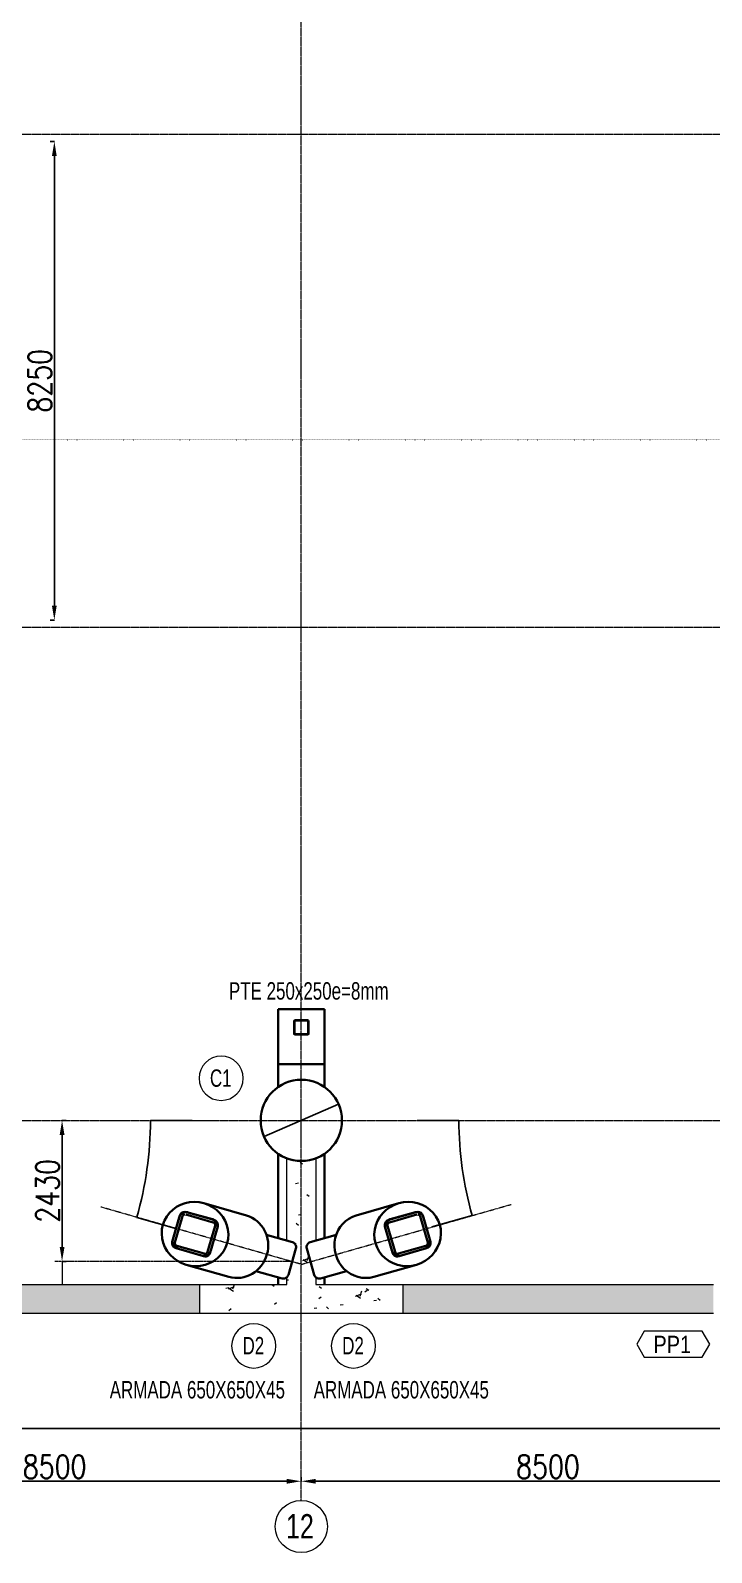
# Model space of a CAD drawing. Header units: metres. Extents: x -5444 to 112500, y -2287 to 89414.
# Drawn here: x 59012 to 70748, y -2001 to 24238 of the extents above; entities that cross this region are included whole.
import ezdxf

# ---------------------------------------------------------------- set-up
doc = ezdxf.new("R2010")
doc.units = ezdxf.units.M
doc.header["$LTSCALE"] = 10
for name, pattern in [('Dot', [0.714375, 0, -0.714375]), ('Grid Line', [3.33375, 1.905, -0.47625, 0.47625, -0.47625]), ('Hidden 0_75', [0.225, 0.1125, -0.1125])]:
    doc.linetypes.add(name, pattern=pattern)
doc.layers.add('COTAS', color=8, linetype='Continuous')
for name, color, linetype, lineweight in [('E_CIMENTACION-1', 254, 'Continuous', 18), ('E_CIMENTACION-2', 253, 'Continuous', 18), ('E_COLUMNAS-1', 4, 'Continuous', 35), ('E_DETALLES-1', 7, 'Hidden 0_75', 9), ('E_DIM', 2, 'Continuous', 9), ('E_DIM-1', 2, 'Continuous', 18), ('E_EJES', 8, 'Continuous', 9), ('E_EJES-1', 8, 'Grid Line', 9), ('E_MUROS-1', 10, 'Continuous', 18), ('E_MUROS-2', 253, 'Continuous', 18), ('E_TEXTO', 3, 'Continuous', 9), ('E_TEXTO-1', 3, 'Dot', 9)]:
    doc.layers.add(name, color=color, linetype=linetype, lineweight=lineweight)
doc.styles.add('Arial Narrow', font='', dxfattribs={"width": 0.85, "height": 0.3})
doc.styles.add('Arial Narrow_1', font='', dxfattribs={"height": 0.3})
doc.styles.add('CNI_COTAS', font='romans.shx', dxfattribs={"width": 0.8})
doc.styles.add('Swis721 LtCn BT', font='swisscl.ttf', dxfattribs={"height": 0.42})
doc.styles.add('Yu Gothic UI Light', font='Yu Gothic UI Light.ttf', dxfattribs={"height": 0.225})
doc.styles.get('Arial Narrow').set_extended_font_data('Arial Narrow')
doc.styles.get('Arial Narrow_1').set_extended_font_data('Arial Narrow')
doc.dimstyles.new('1.5', dxfattribs={"dimscale": 0, "dimtxt": 400, "dimasz": 250, "dimexe": 4, "dimexo": 4, "dimgap": 50, "dimtad": 1, "dimdec": 0, "dimzin": 4, "dimdsep": 46, "dimtxsty": 'CNI_COTAS', "dimcen": 0, "dimclrd": 256, "dimclrt": 3, "dimadec": 0, "dimazin": 0, "dimtfac": 1, "dimtdec": 0, "dimtmove": 2, "dimatfit": 0, "dimfxl": 0.05, "dimtolj": 1, "dimtzin": 0, "dimarcsym": 0})
doc.dimstyles.new('CNI_COTAS_1', dxfattribs={"dimscale": 0.3048, "dimtxt": 0.235657, "dimasz": 0.492126, "dimexe": 0.246063, "dimexo": 0.0625, "dimgap": 0.049213, "dimtad": 1, "dimrnd": 0.01, "dimzin": 0, "dimdsep": 46, "dimtxsty": 'Yu Gothic UI Light', "dimblk1": 'OPEN30', "dimblk2": 'OPEN30', "dimsah": 1, "dimcen": 0.09, "dimdle": 0.246063, "dimazin": 0, "dimtfac": 1, "dimtdec": 4, "dimtix": 1, "dimtmove": 2, "dimatfit": 3, "dimfxl": 0.246063, "dimfxlon": 1, "dimtvp": 1, "dimtolj": 1, "dimtzin": 0, "dimlwd": 18, "dimlwe": 18, "dimarcsym": 2})
doc.dimstyles.new('CNI_COTAS_DIAMETRO_1', dxfattribs={"dimscale": 0.3048, "dimtxt": 0.235657, "dimasz": 0.984252, "dimexe": 1.181102, "dimexo": 0, "dimgap": 0.738189, "dimtad": 1, "dimjust": 3, "dimrnd": 0.01, "dimzin": 0, "dimdsep": 46, "dimtxsty": 'Yu Gothic UI Light', "dimblk1": 'OPEN30', "dimblk2": 'OPEN30', "dimsah": 1, "dimcen": 0.09, "dimdle": 0.492126, "dimazin": 0, "dimtfac": 1, "dimtdec": 4, "dimtix": 1, "dimtmove": 0, "dimatfit": 2, "dimfxl": 1, "dimtvp": 1, "dimtolj": 1, "dimtzin": 0, "dimarcsym": 2})
doc.dimstyles.new('CNI_COTAS_RADIAL', dxfattribs={"dimscale": 0.3048, "dimtxt": 0.235657, "dimasz": 0.984252, "dimexe": 1.181102, "dimexo": 0.738189, "dimgap": 0.492126, "dimtad": 1, "dimrnd": 0.01, "dimzin": 0, "dimdsep": 46, "dimtxsty": 'Yu Gothic UI Light', "dimblk1": 'OPEN30', "dimblk2": 'OPEN30', "dimsah": 1, "dimcen": 0.09, "dimdle": 0.246063, "dimazin": 0, "dimtfac": 1, "dimtdec": 4, "dimtix": 1, "dimtmove": 0, "dimatfit": 3, "dimfxl": 1, "dimtvp": 1, "dimtolj": 1, "dimtzin": 0, "dimarcsym": 2})

# ---------------------------------------------------------------- blocks, each defined once
blk = doc.blocks.new('EST_SCM_RECALCE_20 - EST_SCM_RECALCE_20-1579557-_0_00m_LOC COLUMNAS Y MUROS PISO 1')
at = {"layer": 'E_COLUMNAS-1'}
for p, q in [((-82.262, 142.582), (-83.062, 142.582)), ((-83.062, 142.582), (-83.062, 141.629)), ((-82.262, 141.629), (-82.262, 142.582)), ((-83.062, 141.629), (-82.262, 141.629)), ((-83.062, 141.235), (-83.062, 141.629)), ((-82.262, 141.629), (-82.262, 141.235)), ((-83.062, 138.633), (-83.062, 140.09)), ((-82.262, 140.09), (-82.262, 138.633)), ((-83.062, 137.832), (-83.062, 137.957)), ((-82.262, 137.957), (-82.262, 137.832))]:
    blk.add_line(p, q, dxfattribs=at)
blk = doc.blocks.new('EST_SCM_COLUMNA-METALICA-SECCION-CUADRADA - EST_SCM_COLUMNA-TUBULAR-CUADRADA_PTEØ_250x250e_8mm-3539288-_0_00m_LOC COLUMNAS Y MUROS PISO 1')
at = {"layer": 'E_COLUMNAS-1'}
for p, q in [((-0.125, 0.109), (-0.125, -0.109)), ((-0.117, -0.109), (-0.117, 0.109)), ((0.109, 0.125), (-0.109, 0.125)), ((-0.109, 0.117), (0.109, 0.117)), ((0.117, 0.109), (0.117, -0.109)), ((0.125, -0.109), (0.125, 0.109)), ((0.109, -0.117), (-0.109, -0.117)), ((-0.109, -0.125), (0.109, -0.125))]:
    blk.add_line(p, q, dxfattribs=at)
for centre, radius, start, end in [((-0.109, 0.109), 0.016, 90, 180), ((-0.109, 0.109), 0.008, 90, 180), ((0.109, 0.109), 0.016, 360, 90), ((0.109, 0.109), 0.008, 0, 90), ((-0.109, -0.109), 0.016, 180, 270), ((-0.109, -0.109), 0.008, 180, 270), ((0.109, -0.109), 0.016, 270, 360), ((0.109, -0.109), 0.008, 270, 360)]:
    blk.add_arc(centre, radius, start, end, dxfattribs=at)
blk = doc.blocks.new('EST_SCM_CAMISA_8 - EST_SCM_CAMISA_4-2886513-_0_00m_LOC COLUMNAS Y MUROS PISO 1')
at = {"layer": 'E_COLUMNAS-1'}
for p, q in [((-29.982, 139.233), (-30.716, 139.023)), ((-30.129, 138.957), (-29.732, 139.07)), ((-29.558, 138.987), (-29.449, 138.609)), ((-30.104, 138.421), (-30.212, 138.8)), ((-29.543, 138.449), (-29.94, 138.335)), ((-30.414, 137.965), (-29.679, 138.175))]:
    blk.add_line(p, q, dxfattribs=at)
at = {"layer": 'E_COLUMNAS-1', "flags": 128}
for points in [[(-29.982, 139.233), (-30.059, 139.205), (-30.132, 139.167), (-30.198, 139.119), (-30.257, 139.063), (-30.308, 139), (-30.348, 138.931), (-30.378, 138.857), (-30.397, 138.78), (-30.405, 138.701), (-30.401, 138.623), (-30.385, 138.546), (-30.357, 138.472), (-30.32, 138.403), (-30.272, 138.34), (-30.215, 138.285), (-30.15, 138.238), (-30.079, 138.201), (-30.003, 138.174), (-29.923, 138.157), (-29.842, 138.152), (-29.76, 138.158), (-29.679, 138.175)], [(-29.679, 138.175), (-29.602, 138.203), (-29.53, 138.241), (-29.463, 138.289), (-29.404, 138.345), (-29.354, 138.408), (-29.313, 138.477), (-29.283, 138.551), (-29.264, 138.628), (-29.257, 138.707), (-29.261, 138.786), (-29.277, 138.862), (-29.304, 138.936), (-29.342, 139.005), (-29.39, 139.068), (-29.446, 139.123), (-29.511, 139.17), (-29.582, 139.207), (-29.658, 139.235), (-29.738, 139.251), (-29.82, 139.256), (-29.901, 139.25), (-29.982, 139.233)], [(-29.732, 139.07), (-29.701, 139.078), (-29.67, 139.078), (-29.639, 139.072), (-29.611, 139.059), (-29.588, 139.039), (-29.569, 139.015), (-29.558, 138.987)], [(-30.212, 138.8), (-30.217, 138.832), (-30.213, 138.863), (-30.202, 138.893), (-30.183, 138.92), (-30.158, 138.942), (-30.129, 138.957)], [(-29.449, 138.609), (-29.445, 138.58), (-29.447, 138.552), (-29.455, 138.524), (-29.47, 138.498), (-29.491, 138.477), (-29.515, 138.46), (-29.543, 138.449)], [(-29.94, 138.335), (-29.969, 138.33), (-29.999, 138.331), (-30.028, 138.339), (-30.054, 138.353), (-30.076, 138.372), (-30.093, 138.395), (-30.104, 138.421)]]:
    blk.add_lwpolyline(points, dxfattribs=at)
at = {"layer": 'E_COLUMNAS-1'}
blk.add_ellipse((-30.565, 138.494), major_axis=(-0.151, 0.529), ratio=0.954563, start_param=0, end_param=3.141593, dxfattribs=at)
blk = doc.blocks.new('EST_SCM_CAMISA_9 - EST_SCM_CAMISA_4-2886757-_0_00m_LOC COLUMNAS Y MUROS PISO 1')
at = {"layer": 'E_COLUMNAS-1'}
for p, q in [((-32.608, 139.023), (-33.342, 139.233)), ((-33.875, 138.609), (-33.767, 138.987)), ((-33.592, 139.07), (-33.195, 138.957)), ((-33.112, 138.8), (-33.22, 138.421)), ((-33.384, 138.335), (-33.781, 138.449)), ((-33.645, 138.175), (-32.91, 137.965))]:
    blk.add_line(p, q, dxfattribs=at)
at = {"layer": 'E_COLUMNAS-1', "flags": 128}
for points in [[(-33.342, 139.233), (-33.423, 139.25), (-33.505, 139.256), (-33.586, 139.251), (-33.666, 139.235), (-33.742, 139.207), (-33.813, 139.17), (-33.878, 139.123), (-33.935, 139.068), (-33.982, 139.005), (-34.02, 138.936), (-34.048, 138.862), (-34.063, 138.786), (-34.068, 138.707), (-34.06, 138.628), (-34.041, 138.551), (-34.011, 138.477), (-33.971, 138.408), (-33.92, 138.345), (-33.861, 138.289), (-33.795, 138.241), (-33.722, 138.203), (-33.645, 138.175)], [(-33.767, 138.987), (-33.755, 139.015), (-33.737, 139.039), (-33.713, 139.059), (-33.685, 139.072), (-33.654, 139.078), (-33.623, 139.078), (-33.592, 139.07)], [(-33.645, 138.175), (-33.564, 138.158), (-33.483, 138.152), (-33.401, 138.157), (-33.321, 138.174), (-33.245, 138.201), (-33.174, 138.238), (-33.109, 138.285), (-33.052, 138.34), (-33.005, 138.403), (-32.967, 138.472), (-32.94, 138.546), (-32.924, 138.623), (-32.919, 138.701), (-32.927, 138.78), (-32.946, 138.857), (-32.976, 138.931), (-33.016, 139), (-33.067, 139.063), (-33.126, 139.119), (-33.192, 139.167), (-33.265, 139.205), (-33.342, 139.233)], [(-33.195, 138.957), (-33.166, 138.942), (-33.141, 138.92), (-33.122, 138.893), (-33.111, 138.863), (-33.107, 138.832), (-33.112, 138.8)], [(-33.781, 138.449), (-33.809, 138.46), (-33.834, 138.477), (-33.854, 138.498), (-33.869, 138.524), (-33.877, 138.552), (-33.88, 138.58), (-33.875, 138.609)], [(-33.22, 138.421), (-33.231, 138.395), (-33.248, 138.372), (-33.27, 138.353), (-33.296, 138.339), (-33.325, 138.331), (-33.355, 138.33), (-33.384, 138.335)]]:
    blk.add_lwpolyline(points, dxfattribs=at)
at = {"layer": 'E_COLUMNAS-1'}
blk.add_ellipse((-32.759, 138.494), major_axis=(0.151, 0.529), ratio=0.954563, start_param=3.141593, end_param=6.283185, dxfattribs=at)
blk = doc.blocks.new('Grid - CNI_NOMBRE EJES-372759-_0_00m_LOC COLUMNAS Y MUROS PISO 1')
at = {"layer": 'E_EJES'}
blk.add_circle((0, 0), 0.003, dxfattribs=at)
blk = doc.blocks.new('CNI_TAG COLUMNAS CONCRETO MARCA - CNI_COLUMNA CONCRETO-582370-_0_00m_LOC COLUMNAS Y MUROS PISO 1')
at = {"layer": 'E_TEXTO'}
for start, end in [(360, 180), (180, 360)]:
    blk.add_arc((0.00026, -0.00015), 0.00254, start, end, dxfattribs=at)
blk = doc.blocks.new('DIMBLOCK25-_0_00m_LOC COLUMNAS Y MUROS PISO 1')
at = {"layer": 'COTAS', "color": 0, "lineweight": -2, "transparency": 16777216}
for p, q in [((55179, -701), (55179, -776)), ((63679, -701), (63679, -776))]:
    blk.add_line(p, q, dxfattribs=at)
at = {"layer": 'COTAS', "lineweight": -2, "transparency": 16777216}
blk.add_line((55429, -772), (63429, -772), dxfattribs=at)
at = {"layer": 'COTAS', "transparency": 16777216}
for points in [[(55429, -731), (55429, -814), (55179, -772)], [(63429, -731), (63429, -814), (63679, -772)]]:
    blk.add_solid(points, dxfattribs=at)
at = {"layer": 'Defpoints', "color": 0, "transparency": 16777216}
for p in [(55179, -697), (63679, -697), (63679, -772)]:
    blk.add_point(p, dxfattribs=at)
at = {"layer": 'COTAS', "color": 3, "transparency": 16777216, "insert": (59429, -522), "char_height": 400, "width": 2.26, "attachment_point": 5, "style": 'CNI_COTAS'}
blk.add_mtext('\\A1;8500', dxfattribs=at)
blk = doc.blocks.new('DIMBLOCK26-_0_00m_LOC COLUMNAS Y MUROS PISO 1')
at = {"layer": 'COTAS', "color": 0, "lineweight": -2, "transparency": 16777216}
for p, q in [((63679, -701), (63679, -776)), ((72179, -701), (72179, -776))]:
    blk.add_line(p, q, dxfattribs=at)
at = {"layer": 'COTAS', "lineweight": -2, "transparency": 16777216}
blk.add_line((63929, -772), (71929, -772), dxfattribs=at)
at = {"layer": 'COTAS', "transparency": 16777216}
for points in [[(63929, -731), (63929, -814), (63679, -772)], [(71929, -731), (71929, -814), (72179, -772)]]:
    blk.add_solid(points, dxfattribs=at)
at = {"layer": 'Defpoints', "color": 0, "transparency": 16777216}
for p in [(63679, -697), (72179, -697), (72179, -772)]:
    blk.add_point(p, dxfattribs=at)
at = {"layer": 'COTAS', "color": 3, "transparency": 16777216, "insert": (67929, -522), "char_height": 400, "width": 2.26, "attachment_point": 5, "style": 'CNI_COTAS'}
blk.add_mtext('\\A1;8500', dxfattribs=at)
blk = doc.blocks.new('_Open30')
at = {"color": 0, "linetype": 'ByBlock', "lineweight": -2}
for p, q in [((-1, 0), (0, 0)), ((0, 0), (-1, 0)), ((0, 0), (-1, 0))]:
    blk.add_line(p, q, dxfattribs=at)
blk = doc.blocks.new('DIMBLOCK45-_0_00m_LOC COLUMNAS Y MUROS PISO 1')
at = {"layer": 'Defpoints', "color": 0, "transparency": 16777216}
for p in [(64322, 5726), (63037, 5171)]:
    blk.add_point(p, dxfattribs=at)
at = {"layer": 'E_DIM', "color": 0, "lineweight": -2, "transparency": 16777216}
blk.add_line((64322, 5726), (63037, 5171), dxfattribs=at)
at = {"layer": 'E_DIM', "color": 0, "lineweight": -2, "transparency": 16777216, "xscale": 0.3, "yscale": 0.3, "zscale": 0.3}
for p, rotation in [((64322, 5726), 23.3591088532084), ((63037, 5171), 203.3591088532084)]:
    blk.add_blockref('_Open30', p, dxfattribs=dict(at, rotation=rotation))
at = {"layer": 'E_DIM', "color": 0, "transparency": 16777216, "insert": (63679, 5449), "char_height": 0.225, "width": 0.956, "attachment_point": 5, "rotation": 23.3591, "style": 'Yu Gothic UI Light'}
blk.add_mtext('\\A1;ø1400.00', dxfattribs=at)
blk = doc.blocks.new('DIMBLOCK77-_0_00m_LOC COLUMNAS Y MUROS PISO 1')
at = {"layer": 'COTAS', "color": 0, "lineweight": -2, "transparency": 16777216}
for p, q in [((59353, 22324), (59428, 22324)), ((59353, 14074), (59428, 14074))]:
    blk.add_line(p, q, dxfattribs=at)
at = {"layer": 'COTAS', "lineweight": -2, "transparency": 16777216}
blk.add_line((59424, 22074), (59424, 14324), dxfattribs=at)
at = {"layer": 'COTAS', "transparency": 16777216}
for points in [[(59382, 22074), (59465, 22074), (59424, 22324)], [(59382, 14324), (59465, 14324), (59424, 14074)]]:
    blk.add_solid(points, dxfattribs=at)
at = {"layer": 'Defpoints', "color": 0, "transparency": 16777216}
for p in [(59349, 22324), (59349, 14074), (59424, 14074)]:
    blk.add_point(p, dxfattribs=at)
at = {"layer": 'COTAS', "color": 3, "transparency": 16777216, "insert": (59174, 18199), "char_height": 400, "width": 2.26, "attachment_point": 5, "rotation": 90, "style": 'CNI_COTAS'}
blk.add_mtext('\\A1;8250', dxfattribs=at)
blk = doc.blocks.new('DIMBLOCK93-_0_00m_LOC COLUMNAS Y MUROS PISO 1')
at = {"layer": 'COTAS', "color": 0, "lineweight": -2, "transparency": 16777216}
for p, q in [((27929, 206), (27929, 131)), ((82429, 206), (82429, 131))]:
    blk.add_line(p, q, dxfattribs=at)
at = {"layer": 'COTAS', "lineweight": -2, "transparency": 16777216}
blk.add_line((28179, 135), (82179, 135), dxfattribs=at)
at = {"layer": 'COTAS', "transparency": 16777216}
for points in [[(28179, 177), (28179, 94), (27929, 135)], [(82179, 177), (82179, 94), (82429, 135)]]:
    blk.add_solid(points, dxfattribs=at)
at = {"layer": 'Defpoints', "color": 0, "transparency": 16777216}
for p in [(27929, 210), (82429, 210), (82429, 135)]:
    blk.add_point(p, dxfattribs=at)
at = {"layer": 'COTAS', "color": 3, "transparency": 16777216, "insert": (55179, 385), "char_height": 400, "width": 2.94, "attachment_point": 5, "style": 'CNI_COTAS'}
blk.add_mtext('\\A1;54500', dxfattribs=at)
blk = doc.blocks.new('CNI_TAG PANTALLAS Y CONTENCIONES_MARCA - CNI_TAG PANTALLA_MARCA-583536-_0_00m_LOC COLUMNAS Y MUROS PISO 1')
at = {"layer": 'E_TEXTO'}
for p, q in [((-0.00291, 0.00304), (-0.00377, 0.00155)), ((0.00374, 0.00304), (-0.00291, 0.00304)), ((0.00461, 0.00155), (0.00374, 0.00304)), ((-0.00377, 0.00155), (-0.00291, 0.00005)), ((-0.00291, 0.00005), (0.00374, 0.00005)), ((0.00374, 0.00005), (0.00461, 0.00155))]:
    blk.add_line(p, q, dxfattribs=at)
blk = doc.blocks.new('DIMBLOCK118-_0_00m_LOC COLUMNAS Y MUROS PISO 1')
at = {"layer": 'COTAS', "color": 0, "lineweight": -2, "transparency": 16777216}
for p, q in [((59628, 5449), (59553, 5449)), ((59628, 3019), (59553, 3019))]:
    blk.add_line(p, q, dxfattribs=at)
at = {"layer": 'COTAS', "lineweight": -2, "transparency": 16777216}
blk.add_line((59557, 5199), (59557, 3269), dxfattribs=at)
at = {"layer": 'COTAS', "transparency": 16777216}
for points in [[(59516, 5199), (59599, 5199), (59557, 5449)], [(59516, 3269), (59599, 3269), (59557, 3019)]]:
    blk.add_solid(points, dxfattribs=at)
at = {"layer": 'Defpoints', "color": 0, "transparency": 16777216}
for p in [(59632, 5449), (59557, 3019), (59632, 3019)]:
    blk.add_point(p, dxfattribs=at)
at = {"layer": 'COTAS', "color": 3, "transparency": 16777216, "insert": (59307, 4234), "char_height": 400, "width": 2.28, "attachment_point": 5, "rotation": 90, "style": 'CNI_COTAS'}
blk.add_mtext('\\A1;2430', dxfattribs=at)
blk = doc.blocks.new('DIMBLOCK119-_0_00m_LOC COLUMNAS Y MUROS PISO 1')
at = {"layer": 'Defpoints', "color": 0, "transparency": 16777216}
for p in [(59632, 3019), (59557, 2619), (59632, 2619)]:
    blk.add_point(p, dxfattribs=at)
at = {"layer": 'E_DIM-1', "color": 0, "lineweight": 18, "transparency": 16777216}
for p, q in [((59558, 3019), (59557, 3019)), ((59557, 3019), (59557, 2619)), ((59558, 2619), (59557, 2619))]:
    blk.add_line(p, q, dxfattribs=at)
at = {"layer": 'E_DIM-1', "color": 0, "lineweight": 18, "transparency": 16777216, "xscale": 0.15, "yscale": 0.15, "zscale": 0.15}
for p, rotation in [((59557, 3019), 90), ((59557, 2619), 270)]:
    blk.add_blockref('_Open30', p, dxfattribs=dict(at, rotation=rotation))
at = {"layer": 'E_DIM-1', "color": 0, "transparency": 16777216, "insert": (59399, 2992), "char_height": 0.225, "width": 0.694, "attachment_point": 1, "rotation": 90, "line_spacing_factor": 1.142579, "style": 'Yu Gothic UI Light'}
blk.add_mtext('\\A1;400.02', dxfattribs=at)
blk = doc.blocks.new('DIMBLOCK176-_0_00m_LOC COLUMNAS Y MUROS PISO 1')
at = {"layer": 'Defpoints', "color": 0, "transparency": 16777216}
for p in [(54995, 5449), (61799, 5449), (60975, 4326), (61538, 3579)]:
    blk.add_point(p, dxfattribs=at)
at = {"layer": 'E_DIM', "color": 0, "lineweight": -2, "transparency": 16777216}
for p, q in [((61799, 5449), (61079, 5449)), ((61537, 3579), (60845, 3777))]:
    blk.add_line(p, q, dxfattribs=at)
blk.add_arc((54995, 5449), 6084, 344.0553, 359.9972, dxfattribs=at)
at = {"layer": 'E_DIM', "color": 0, "lineweight": -2, "transparency": 16777216, "xscale": 0.3, "yscale": 0.3, "zscale": 0.3}
for p, rotation in [((61079, 5449), 89.99858743538674), ((60845, 3777), 254.0538858638488)]:
    blk.add_blockref('_Open30', p, dxfattribs=dict(at, rotation=rotation))
at = {"layer": 'E_DIM', "color": 0, "transparency": 16777216, "insert": (61020, 4605), "char_height": 0.225, "width": 0.977, "attachment_point": 5, "rotation": 82.0262, "style": 'Yu Gothic UI Light'}
blk.add_mtext('\\A1;15.95°', dxfattribs=at)
blk = doc.blocks.new('DIMBLOCK177-_0_00m_LOC COLUMNAS Y MUROS PISO 1')
at = {"layer": 'Defpoints', "color": 0, "transparency": 16777216}
for p in [(65674, 5449), (72364, 5449), (66419, 4896), (65931, 3611)]:
    blk.add_point(p, dxfattribs=at)
at = {"layer": 'E_DIM', "color": 0, "lineweight": -2, "transparency": 16777216}
for p, q in [((65674, 5449), (66394, 5449)), ((65931, 3611), (66624, 3809))]:
    blk.add_line(p, q, dxfattribs=at)
blk.add_arc((72364, 5449), 5970, 180.0029, 195.9446, dxfattribs=at)
at = {"layer": 'E_DIM', "color": 0, "lineweight": -2, "transparency": 16777216, "xscale": 0.3, "yscale": 0.3, "zscale": 0.3}
for p, rotation in [((66394, 5449), 90.00143960675688), ((66623, 3808), 285.9460870940074)]:
    blk.add_blockref('_Open30', p, dxfattribs=dict(at, rotation=rotation))
at = {"layer": 'E_DIM', "color": 0, "transparency": 16777216, "insert": (66452, 4621), "char_height": 0.225, "width": 0.977, "attachment_point": 5, "rotation": 277.9738, "style": 'Yu Gothic UI Light'}
blk.add_mtext('\\A1;15.95°', dxfattribs=at)

msp = doc.modelspace()

# ---------------------------------------------------------------- hatches: boundary and pattern name
at = {"layer": 'E_CIMENTACION-1'}
h = msp.add_hatch(dxfattribs=at)
h.set_pattern_fill('FP_1', color=256, scale=1000, style=0, pattern_type=2)
h.set_pattern_definition([(50, (95341.5, -135213.6), (1092.9874, -96.024), [114, -1257]), (355, (95341.5, -135213.6), (-211.8535, 1146.828), [91, -1006]), (100.451, (95432.5, -135221.6), (882.091, 1050.433), [97, -1069]), (46.184, (95341.5, -134908.6), (1626.246, -252.121), [171, -1886]), (96.636, (95477.5, -134929.6), (1423.989, 1484.504), [146, -1603]), (351.184, (95341.5, -134908.6), (1424.305, 1484.244), [137, -1509]), (21, (95493.5, -134984.6), (909.395, -613.8754), [114, -1257]), (326, (95493.5, -134984.6), (370.702, 1105.747), [91, -1006]), (71.451, (95569.5, -135036.6), (1280.754, 491.083), [97, -1069]), (37.5, (95341.5, -135213.64), (19.0208, 507.4399), [50, -943, 50, -971, -1010]), (37.5, (95341.5, -135213.64), (19.0208, 507.4399), [-2015, 50, -959]), (7.5, (95341.5, -135213.64), (400.9215, 601.4765), [50, -532, 50, -920, -385]), (7.5, (95341.5, -135213.64), (400.9215, 601.4765), [-1553, 50, -335]), (327.5, (95001.5, -135213.64), (813.8092, -34.6925), [50, -331, 50, -1138, -1577]), (327.5, (95001.5, -135213.64), (813.8092, -34.6925), [-1570, 50, -1527]), (317.5, (94849.5, -135213.64), (888.673, 152.753), [50, -445, 50, -739, -1120]), (317.5, (94849.5, -135213.64), (888.673, 152.753), [-1285, 50, -1070])])
h.paths.add_polyline_path([(64610.2201, 2118.7626), (65429.4029, 2118.7626), (65429.4029, 2618.7626), (63929.4029, 2618.7626), (63929.4029, 2743.8865), (63914.3743, 2760.6445), (63902.6901, 2786.2299), (63773.5543, 3238.1413), (63769.9557, 3266.0382), (63774.795, 3293.5159), (63787.5984, 3317.8847), (63807.1127, 3336.7592), (63831.4277, 3348.2919), (63929.4029, 3376.7821), (63929.4029, 4795.9943), (63860.5762, 4772.6308), (63770.7712, 4754.7675), (63679.4029, 4748.7789), (63588.0345, 4754.7675), (63498.2295, 4772.6308), (63429.4029, 4795.9943), (63429.4029, 3376.3013), (63527.3781, 3348.2919), (63551.693, 3336.7592), (63571.2073, 3317.8847), (63584.0108, 3293.5159), (63588.85, 3266.0382), (63585.2514, 3238.1413), (63456.1157, 2786.2299), (63444.4315, 2760.6445), (63429.4029, 2743.8865), (63429.4029, 2618.7626), (61929.4029, 2618.7626), (61929.4029, 2118.7626), (63760.2312, 2118.7626)])
at = {"layer": 'E_MUROS-1'}
h = msp.add_hatch(color=256, dxfattribs=at)
h.paths.add_polyline_path([(56579.5897, 2118.7626), (61929.4029, 2118.7626), (61929.4029, 2618.7626), (56579.5897, 2618.7626)])
h.paths.add_polyline_path([(78929.4029, 2118.7626), (78929.4029, 2618.7626), (73579.5897, 2618.7626), (73579.5897, 2118.7626), (78210.0423, 2118.7626)])
h.paths.add_polyline_path([(36779.5897, 2118.7626), (36779.5897, 2618.7626), (31429.4029, 2618.7626), (31429.4029, 2118.7626)])
h.paths.add_polyline_path([(39579.5897, 2118.7626), (44929.4029, 2118.7626), (44929.4029, 2618.7626), (39579.5897, 2618.7626)])
h.paths.add_polyline_path([(70779.5897, 2118.7626), (70779.5897, 2618.7626), (65429.4029, 2618.7626), (65429.4029, 2118.7626)])
h.paths.add_polyline_path([(48429.4029, 2118.7626), (53779.5897, 2118.7626), (53779.5897, 2618.7626), (48429.4029, 2618.7626)])

# ---------------------------------------------------------------- linework, layer by layer
at = {"layer": 'E_CIMENTACION-2'}
for p, q in [((63429.4029, 3375.8191), (63429.4029, 4795.9943)), ((63929.4029, 4795.9943), (63929.4029, 3375.8191)), ((63429.4029, 2618.7626), (63429.4029, 2743.8865)), ((63929.4029, 2743.8865), (63929.4029, 2618.7626)), ((61929.4029, 2118.7626), (61929.4029, 2618.7626)), ((61929.4029, 2618.7626), (63429.4029, 2618.7626)), ((63929.4029, 2618.7626), (65429.4029, 2618.7626)), ((65429.4029, 2618.7626), (65429.4029, 2118.7626)), ((65429.4029, 2118.7626), (61929.4029, 2118.7626))]:
    msp.add_line(p, q, dxfattribs=at)
at = {"layer": 'E_COLUMNAS-1'}
for p, q in [((61584.6796, 3808.045), (61455.4903, 3356.1488)), ((61500.818, 3343.1962), (61630.0073, 3795.0924)), ((61687.7042, 3825.4065), (62161.1267, 3690.1238)), ((62152.0554, 3740.1113), (61699.9576, 3868.7061)), ((62173.4959, 3733.3905), (61700.0734, 3868.6731)), ((65658.7324, 3868.6731), (65185.3099, 3733.3905)), ((65197.6791, 3690.1238), (65671.1016, 3825.4065)), ((65658.8482, 3868.7061), (65206.7504, 3740.1113)), ((65728.7984, 3795.0924), (65857.9877, 3343.1962)), ((65903.3154, 3356.1488), (65774.1261, 3808.045)), ((62194.0852, 3633.9046), (62064.8959, 3182.0084)), ((62110.2236, 3169.0558), (62239.4128, 3620.952)), ((63095.9096, 3471.6411), (63077.4874, 3476.8812)), ((63096.0148, 3471.6111), (63527.3781, 3348.2919)), ((63831.4277, 3348.2919), (64262.7909, 3471.6111)), ((64281.3184, 3476.8812), (64262.8961, 3471.6411)), ((65119.3929, 3620.952), (65248.5822, 3169.0558)), ((65293.9099, 3182.0084), (65164.7206, 3633.9046)), ((61521.4073, 3243.7103), (61994.8298, 3108.4277)), ((62007.199, 3151.6943), (61533.7765, 3286.977)), ((63585.2514, 3238.1413), (63456.1157, 2786.2299)), ((63902.6901, 2786.2299), (63773.5543, 3238.1413)), ((65825.0292, 3286.977), (65351.6067, 3151.6943)), ((65363.9759, 3108.4277), (65837.3984, 3243.7103)), ((61994.9456, 3108.3947), (62043.1223, 3094.6913)), ((65315.6835, 3094.6913), (65363.8601, 3108.3947)), ((62898.2662, 2851.4539), (63348.8913, 2723.278)), ((64009.9145, 2723.278), (64460.5395, 2851.4539))]:
    msp.add_line(p, q, dxfattribs=at)
at = {"layer": 'E_COLUMNAS-1', "flags": 128}
for points in [[(61700.0734, 3868.6731), (61670.8485, 3872.443), (61642.0629, 3867.3734), (61616.5341, 3853.9605), (61596.7612, 3833.5174), (61584.6796, 3808.045)], [(61630.0073, 3795.0924), (61638.1912, 3810.6639), (61652.0298, 3821.8928), (61669.4165, 3827.0697)], [(62161.1267, 3690.1238), (62177.5313, 3681.8736), (62189.5553, 3668.2925), (62195.3683, 3651.448), (62194.0852, 3633.9046)], [(62239.4128, 3620.952), (62242.6204, 3648.9602), (62236.6401, 3676.7625), (62222.0571, 3701.6374), (62200.2991, 3721.1501), (62173.4959, 3733.3905)], [(65185.3099, 3733.3905), (65158.5066, 3721.1501), (65136.7486, 3701.6374), (65122.1657, 3676.7625), (65116.1853, 3648.9602), (65119.3929, 3620.952)], [(65164.7206, 3633.9046), (65163.4375, 3651.448), (65169.2504, 3668.2925), (65181.2745, 3681.8736), (65197.6791, 3690.1238)], [(65774.1261, 3808.045), (65762.0446, 3833.5174), (65742.2716, 3853.9605), (65716.7429, 3867.3734), (65687.9572, 3872.443), (65658.7324, 3868.6731)], [(65689.3893, 3827.0697), (65706.7759, 3821.8928), (65720.6146, 3810.6639), (65728.7984, 3795.0924)], [(61455.4903, 3356.1488), (61452.2828, 3328.1406), (61458.2631, 3300.3383), (61472.8461, 3275.4634), (61494.6041, 3255.9507), (61521.4073, 3243.7103)], [(61533.7765, 3286.977), (61517.3719, 3295.2272), (61505.3479, 3308.8083), (61499.5349, 3325.6528), (61500.818, 3343.1962)], [(61994.8298, 3108.4277), (62024.0547, 3104.6578), (62052.8403, 3109.7274), (62078.3691, 3123.1403), (62098.142, 3143.5834), (62110.2236, 3169.0558)], [(62064.8959, 3182.0084), (62056.712, 3166.4369), (62042.8734, 3155.208), (62025.4867, 3150.0311), (62007.199, 3151.6943)], [(65248.5822, 3169.0558), (65260.6637, 3143.5834), (65280.4367, 3123.1403), (65305.9654, 3109.7274), (65334.7511, 3104.6578), (65363.9759, 3108.4277)], [(65351.6067, 3151.6943), (65333.319, 3150.0311), (65315.9324, 3155.208), (65302.0937, 3166.4369), (65293.9099, 3182.0084)], [(65857.9877, 3343.1962), (65859.2708, 3325.6528), (65853.4579, 3308.8083), (65841.4338, 3295.2272), (65825.0292, 3286.977)], [(65837.3984, 3243.7103), (65864.2017, 3255.9507), (65885.9597, 3275.4634), (65900.5426, 3300.3383), (65906.523, 3328.1406), (65903.3154, 3356.1488)]]:
    msp.add_lwpolyline(points, dxfattribs=at)
at = {"layer": 'E_COLUMNAS-1'}
for start, end in [(0, 180), (180, 0)]:
    msp.add_arc((63679.4029, 5448.7789), 700, start, end, dxfattribs=at)
for centre, major_axis, start_param, end_param in [((63502.6499, 3261.7556), (24.6229, 86.5662), 4.7111156984, 6.2819120252), ((63856.1558, 3261.7556), (-24.6229, 86.5662), 0.001273282, 1.5720696088), ((63373.5142, 2809.8442), (24.6229, 86.5662), 3.1403193716, 4.7111156984), ((63985.2915, 2809.8442), (-24.6229, 86.5662), 1.5720696088, 3.1428659356)]:
    msp.add_ellipse(centre, major_axis=major_axis, ratio=0.9545626407, start_param=start_param, end_param=end_param, dxfattribs=at)
at = {"layer": 'E_DETALLES-1'}
for p, q in [((63679.395, 2967.1391), (60227.444, 3953.7771)), ((63679.395, 2967.1391), (67297.6995, 4001.3243)), ((63498.723, 3018.7789), (59433.4029, 3018.7789))]:
    msp.add_line(p, q, dxfattribs=at)
at = {"layer": 'E_EJES-1'}
for p, q in [((63679.4029, -1101.314), (63679.4029, 38666.2144)), ((-3637.6038, 22448.7789), (105501.3014, 22448.7789)), ((-3637.6038, 13948.7789), (105501.3014, 13948.7789)), ((-3637.6038, 5448.7789), (105501.3014, 5448.7789))]:
    msp.add_line(p, q, dxfattribs=at)
at = {"layer": 'E_MUROS-2'}
for p, q in [((56579.5897, 2618.7626), (61929.4029, 2618.7626)), ((65429.4029, 2618.7626), (70779.5897, 2618.7626)), ((61929.4029, 2118.7626), (56579.5897, 2118.7626)), ((70779.5897, 2118.7626), (65429.4029, 2118.7626))]:
    msp.add_line(p, q, dxfattribs=at)
at = {"layer": 'E_TEXTO-1'}
msp.add_line((-3641.033, 17181.0897), (106016.4127, 17181.0897), dxfattribs=at)

# ---------------------------------------------------------------- block references
at = {"layer": 'E_COLUMNAS-1', "xscale": 1000, "yscale": 1000, "zscale": 1000}
for name, p in [('EST_SCM_RECALCE_20 - EST_SCM_RECALCE_20-1579557-_0_00m_LOC COLUMNAS Y MUROS PISO 1', (146341.5002, -135213.6412)), ('EST_SCM_COLUMNA-METALICA-SECCION-CUADRADA - EST_SCM_COLUMNA-TUBULAR-CUADRADA_PTEØ_250x250e_8mm-3539288-_0_00m_LOC COLUMNAS Y MUROS PISO 1', (63679.4029, 7052.1602)), ('EST_SCM_CAMISA_9 - EST_SCM_CAMISA_4-2886757-_0_00m_LOC COLUMNAS Y MUROS PISO 1', (95341.5002, -135213.6412)), ('EST_SCM_CAMISA_8 - EST_SCM_CAMISA_4-2886513-_0_00m_LOC COLUMNAS Y MUROS PISO 1', (95341.5002, -135213.6412))]:
    msp.add_blockref(name, p, dxfattribs=at)
at = {"layer": 'E_EJES', "xscale": 149999.9999999999, "yscale": 149999.9999999999, "zscale": 149999.9999999999}
msp.add_blockref('Grid - CNI_NOMBRE EJES-372759-_0_00m_LOC COLUMNAS Y MUROS PISO 1', (63679.4029, -1551.314), dxfattribs=at)
at = {"layer": 'E_TEXTO', "xscale": 149999.9999999999, "yscale": 149999.9999999999, "zscale": 149999.9999999999}
for name, p in [('CNI_TAG COLUMNAS CONCRETO MARCA - CNI_COLUMNA CONCRETO-582370-_0_00m_LOC COLUMNAS Y MUROS PISO 1', (62259.2721, 6196.642)), ('CNI_TAG COLUMNAS CONCRETO MARCA - CNI_COLUMNA CONCRETO-582370-_0_00m_LOC COLUMNAS Y MUROS PISO 1', (62820.8509, 1583.7544)), ('CNI_TAG COLUMNAS CONCRETO MARCA - CNI_COLUMNA CONCRETO-582370-_0_00m_LOC COLUMNAS Y MUROS PISO 1', (64537.9549, 1583.7544)), ('CNI_TAG PANTALLAS Y CONTENCIONES_MARCA - CNI_TAG PANTALLA_MARCA-583536-_0_00m_LOC COLUMNAS Y MUROS PISO 1', (70025.4651, 1358.8672))]:
    msp.add_blockref(name, p, dxfattribs=at)

# ---------------------------------------------------------------- texts
at = {"layer": 'E_EJES', "insert": (63415.9698, -1338.7145), "char_height": 420, "width": 625.31625, "attachment_point": 1, "style": 'Swis721 LtCn BT'}
msp.add_mtext('12', dxfattribs=at)
at = {"layer": 'E_TEXTO', "char_height": 300, "attachment_point": 1}
for s, insert, width, style in [('PTE 250x250e=8mm', (62431.7922, 7830.9236), 3444.650766, 'Arial Narrow'), ('C1', (62105.0563, 6327.8534), 459.968203, 'Arial Narrow'), ('D2', (62666.635, 1714.9658), 459.968203, 'Arial Narrow'), ('D2', (64383.739, 1714.9658), 459.968203, 'Arial Narrow'), ('PP1', (69746.3743, 1736.1723), 817.72125, 'Arial Narrow_1'), ('ARMADA 650X650X45', (60378.2184, 955.4017), 3771.739266, 'Arial Narrow'), ('ARMADA 650X650X45', (63892.1365, 955.4017), 3771.739266, 'Arial Narrow')]:
    msp.add_mtext(s, dxfattribs=dict(at, insert=insert, width=width, style=style))

# ---------------------------------------------------------------- dimensions: what is measured, and where the dimension line sits
at = {"layer": 'COTAS'}
for base, p1, p2, picture, middle in [((59423.7961, 14073.9349), (59348.7961, 22323.9349), (59348.7961, 14073.9349), 'DIMBLOCK77-_0_00m_LOC COLUMNAS Y MUROS PISO 1', (59173.7961, 18198.9349)), ((59557.3884, 3018.7789), (59632.3884, 5448.7789), (59632.3884, 3018.7789), 'DIMBLOCK118-_0_00m_LOC COLUMNAS Y MUROS PISO 1', (59307.3884, 4233.7789))]:
    dim = msp.add_linear_dim(base=base, p1=p1, p2=p2, angle=90, dimstyle='1.5', override={"dimscale": 1}, dxfattribs=at)
    dim.commit()
    dim.dimension.update_dxf_attribs({"geometry": picture, "text_midpoint": middle})
for base, p1, p2, picture, middle in [((82429.4029, 135.349), (27929.4029, 210.349), (82429.4029, 210.349), 'DIMBLOCK93-_0_00m_LOC COLUMNAS Y MUROS PISO 1', (55179.4029, 385.349)), ((63679.4029, -772.1869), (55179.4029, -697.1869), (63679.4029, -697.1869), 'DIMBLOCK25-_0_00m_LOC COLUMNAS Y MUROS PISO 1', (59429.4029, -522.1869)), ((72179.4029, -772.1869), (63679.4029, -697.1869), (72179.4029, -697.1869), 'DIMBLOCK26-_0_00m_LOC COLUMNAS Y MUROS PISO 1', (67929.4029, -522.1869))]:
    dim = msp.add_linear_dim(base=base, p1=p1, p2=p2, dimstyle='1.5', override={"dimscale": 1}, dxfattribs=at)
    dim.commit()
    dim.dimension.update_dxf_attribs({"geometry": picture, "text_midpoint": middle})
at = {"layer": 'E_DIM'}
dim = msp.add_diameter_dim_2p(p1=(64322.0294, 5726.3238), p2=(63036.7764, 5171.2339), dimstyle='CNI_COTAS_DIAMETRO_1', override={"dimpost": 'ø<>'}, dxfattribs=at)
dim.commit()
dim.dimension.update_dxf_attribs({"geometry": 'DIMBLOCK45-_0_00m_LOC COLUMNAS Y MUROS PISO 1', "text_midpoint": (63679.2651, 5449.0979)})
for base, center, p1, p2, override, picture, middle in [((60974.9976, 4326.2697), (54995.2135, 5448.7789), (61537.5733, 3579.27), (61799.4427, 5448.7789), {"dimpost": '<>', "dimfxl": 1.88776}, 'DIMBLOCK176-_0_00m_LOC COLUMNAS Y MUROS PISO 1', (61020.3541, 4604.8139)), ((66419.3276, 4895.6883), (72363.5923, 5448.7789), (65673.6516, 5448.7789), (65931.1225, 3610.6716), {"dimpost": '<>', "dimfxl": 1.856052}, 'DIMBLOCK177-_0_00m_LOC COLUMNAS Y MUROS PISO 1', (66451.6352, 4620.668))]:
    dim = msp.add_angular_dim_3p(base=base, center=center, p1=p1, p2=p2, dimstyle='CNI_COTAS_RADIAL', override=override, dxfattribs=at)
    dim.commit()
    dim.dimension.update_dxf_attribs({"geometry": picture, "text_midpoint": middle})
at = {"layer": 'E_DIM-1'}
dim = msp.add_linear_dim(base=(59557.3884, 2618.7626), p1=(59632.3884, 3018.7789), p2=(59632.3884, 2618.7626), angle=90, dimstyle='CNI_COTAS_1', override={"dimpost": '<>', "dimfxl": 0.400016}, dxfattribs=at)
dim.commit()
dim.dimension.update_dxf_attribs({"geometry": 'DIMBLOCK119-_0_00m_LOC COLUMNAS Y MUROS PISO 1', "text_midpoint": (59398.8336, 2992.1864), "dimtype": 160, "text_rotation": 90})

doc.saveas('drawing.dxf')
